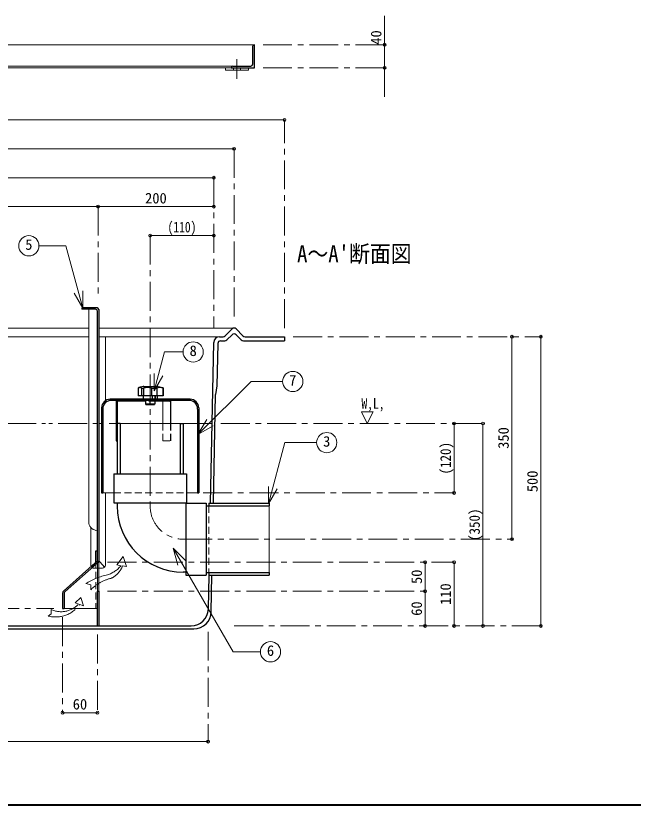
# Model space of a CAD drawing. Units: millimetres at full size, sheet at 1:10. Extents: x -2096 to 1954, y -1403 to 1407.
# Drawn here: x -1178 to -112, y -1403 to -38 of the extents above; entities that cross this region are included whole.
import ezdxf
from ezdxf.enums import TextEntityAlignment as Align

# ---------------------------------------------------------------- set-up
doc = ezdxf.new("R2010")
doc.units = ezdxf.units.MM
doc.header["$LTSCALE"] = 10
doc.header["$PDMODE"] = 32
doc.header["$PDSIZE"] = 5
for name, pattern in [('CHAIN1', [8, 5, -1, 1, -1]), ('DASHED1', [1.8, 1.2, -0.6]), ('DOUBLE_CHAIN1', [8.8, 5, -1, 0.6, -0.6, 0.6, -1])]:
    doc.linetypes.add(name, pattern=pattern)
doc.layers.add('0-0_ﾚｲﾔ1', color=4, linetype='Continuous', lineweight=9)
doc.styles.add('ＭＳ ゴシック', font='')
doc.styles.get('ＭＳ ゴシック').set_extended_font_data('MS Gothic')

msp = doc.modelspace()

# ---------------------------------------------------------------- linework, layer by layer
at = {"layer": '0-0_ﾚｲﾔ1'}
for p, q in [((-541.01, -38.12), (-541.01, -178.12)), ((-816.01, -132.12), (-816.01, -128.12)), ((-816.01, -132.12), (-776.01, -132.12)), ((-776.01, -132.12), (-776.01, -128.12)), ((-1758.01, -218.12), (-714.01, -218.12)), ((-801.01, -268.12), (-1671.01, -268.12)), ((-1636.01, -318.12), (-836.01, -318.12)), ((-1036.01, -368.12), (-1436.01, -368.12)), ((-836.01, -368.12), (-1036.01, -368.12)), ((-946.01, -418.12), (-836.01, -418.12)), ((-1419.51, -578.12), (-1052.26, -578.12)), ((-1034.76, -578.12), (-801.01, -578.12)), ((-1419.51, -593.12), (-1052.26, -593.12)), ((-1034.76, -593.12), (-826.21, -593.12)), ((-1023.42, -593.12), (-1023.42, -703.7)), ((-321.01, -943.12), (-321.01, -593.12)), ((-271.01, -1093.12), (-271.01, -593.12)), ((-912.02, -704.62), (-935.39, -704.62)), ((-924.01, -705.62), (-924.01, -743.12)), ((-911.02, -705.62), (-911.02, -743.12)), ((-910.27, -704.62), (-910.27, -743.12)), ((-421.01, -863.12), (-421.01, -743.12)), ((-371.01, -1093.12), (-371.01, -743.12)), ((-1028.01, -863.12), (-1008.51, -863.12)), ((-1023.42, -863.12), (-1023.42, -988.12)), ((-864.01, -863.12), (-883.51, -863.12)), ((-1048.6, -922.94), (-1048.6, -988.12)), ((-1028.42, -993.12), (-1034.76, -993.12)), ((-1024.89, -991.66), (-1032.17, -982.92)), ((-471.01, -1033.12), (-471.01, -983.12)), ((-421.01, -983.12), (-421.01, -1093.12)), ((-471.01, -1093.12), (-471.01, -1033.12)), ((-1037.26, -1243.12), (-1097.26, -1243.12)), ((-1626.01, -1293.12), (-846.01, -1293.12))]:
    msp.add_line(p, q, dxfattribs=at)
at = {"layer": '0-0_ﾚｲﾔ1', "color": 7, "lineweight": 18}
for p, q in [((-766.01, -88.12), (-1706.01, -88.12)), ((-1669.01, -125.12), (-803.01, -125.12)), ((-1666.01, -128.12), (-806.01, -128.12)), ((-1138.12, -435.8), (-1091.57, -435.8)), ((-1062.6, -543.91), (-1091.57, -435.8)), ((-1062.6, -543.91), (-1077.6, -517.93)), ((-1062.6, -543.91), (-1062.6, -513.91)), ((-1052.26, -913.12), (-1052.26, -545.62)), ((-939.2, -686.65), (-921.18, -619.41)), ((-889.19, -619.41), (-921.18, -619.41)), ((-939.2, -686.65), (-939.2, -656.65)), ((-939.2, -686.65), (-924.2, -660.67)), ((-935.39, -704.62), (-937.76, -704.62)), ((-935.39, -703.12), (-935.39, -704.62)), ((-581.01, -723.12), (-561.01, -723.12)), ((-571.01, -743.12), (-581.01, -723.12)), ((-571.01, -743.12), (-561.01, -723.12)), ((-863.4, -762.04), (-848.4, -736.06)), ((-894.01, -743.12), (-998.01, -743.12)), ((-863.4, -762.04), (-837.42, -747.04)), ((-741.43, -881.96), (-741.43, -851.96)), ((-741.43, -881.96), (-726.43, -855.98)), ((-740.51, -885.62), (-740.51, -1000.62)), ((-906.02, -958.86), (-884.8, -980.07)), ((-906.02, -958.86), (-898.25, -987.84)), ((-906.02, -958.86), (-802.69, -1137.83)), ((-1037.26, -1033.12), (-1037.26, -983.12)), ((-1034.76, -983.12), (-1034.76, -1033.12)), ((-1094.76, -1063.12), (-1037.26, -1063.12)), ((-755.59, -1137.83), (-802.69, -1137.83))]:
    msp.add_line(p, q, dxfattribs=at)
at = {"layer": '0-0_ﾚｲﾔ1', "color": 5, "lineweight": 25}
for p, q in [((-769.01, -91.12), (-769.01, -122.12)), ((-766.01, -128.12), (-766.01, -88.12)), ((-806.01, -128.12), (-766.01, -128.12)), ((-803.01, -125.12), (-772.01, -125.12)), ((-1064.01, -543.12), (-1064.01, -545.62)), ((-1037.76, -543.12), (-1064.01, -543.12)), ((-1040.26, -545.62), (-1064.01, -545.62)), ((-1037.26, -983.12), (-1037.26, -548.62)), ((-1034.76, -546.12), (-1034.76, -983.12)), ((-816.33, -591.62), (-804.59, -579.62)), ((-785.69, -591.62), (-797.44, -579.62)), ((-826.21, -593.12), (-819.9, -593.12)), ((-824.25, -600.12), (-816.96, -600.12)), ((-813.39, -598.62), (-804.59, -589.63)), ((-788.64, -598.62), (-797.44, -589.63)), ((-785.06, -600.12), (-714.01, -600.12)), ((-782.12, -593.12), (-714.01, -593.12)), ((-714.01, -593.12), (-714.01, -600.12)), ((-841.76, -880.62), (-836.21, -602.92)), ((-966.63, -681.93), (-966.63, -695.12)), ((-957.94, -679.21), (-965.85, -680.95)), ((-960.94, -681.93), (-960.94, -695.12)), ((-957.08, -679.12), (-933.07, -679.12)), ((-943.83, -681.93), (-943.83, -695.12)), ((-932.21, -679.21), (-924.3, -680.95)), ((-924.04, -681.93), (-924.04, -695.12)), ((-923.51, -695.12), (-966.63, -695.12)), ((-958.01, -695.12), (-958.01, -701.12)), ((-942.8, -695.12), (-942.8, -701.12)), ((-938.12, -695.12), (-938.12, -701.12)), ((-937.6, -695.12), (-937.6, -701.12)), ((-934.01, -695.12), (-934.01, -701.12)), ((-836.76, -880.62), (-833.01, -693.12)), ((-877.01, -701.12), (-1015.01, -701.12)), ((-879.01, -703.12), (-1013.01, -703.12)), ((-1004.51, -704.62), (-1004.51, -773.12)), ((-1003.01, -705.62), (-1003.01, -830.12)), ((-954.26, -704.62), (-1002.01, -704.62)), ((-954.26, -703.12), (-954.26, -709.12)), ((-954.26, -709.12), (-937.76, -709.12)), ((-946.01, -709.12), (-946.01, -704.62)), ((-937.76, -709.12), (-938.76, -710.12)), ((-937.76, -703.12), (-937.76, -709.12)), ((-1030.01, -716.12), (-1030.01, -863.12)), ((-1028.01, -718.12), (-1028.01, -863.12)), ((-864.01, -718.12), (-864.01, -863.12)), ((-862.01, -716.12), (-862.01, -863.12)), ((-998.01, -743.12), (-1003.01, -743.12)), ((-998.01, -743.12), (-998.01, -830.12)), ((-894.01, -743.12), (-889.01, -743.12)), ((-894.01, -743.12), (-894.01, -830.12)), ((-889.01, -743.12), (-889.01, -830.12)), ((-1004.51, -773.12), (-1003.01, -773.12)), ((-1008.51, -830.12), (-1008.51, -880.12)), ((-1008.51, -830.12), (-883.51, -830.12)), ((-883.51, -830.12), (-883.51, -880.12)), ((-1030.01, -863.12), (-1028.01, -863.12)), ((-864.01, -863.12), (-862.01, -863.12)), ((-1008.51, -880.12), (-883.51, -880.12)), ((-1003.01, -880.12), (-1003.01, -886.12)), ((-884.51, -880.62), (-884.51, -1005.62)), ((-849.51, -885.62), (-740.51, -885.62)), ((-844.51, -880.62), (-740.51, -880.62)), ((-844.51, -880.62), (-844.51, -885.62)), ((-740.51, -880.62), (-740.51, -885.62)), ((-1039.76, -963.12), (-1037.26, -963.12)), ((-1039.76, -981.56), (-1039.76, -963.12)), ((-1095.59, -1032.75), (-1040.76, -983.79)), ((-1093.09, -1033.87), (-1038.26, -984.91)), ((-1037.26, -983.12), (-1034.76, -983.12)), ((-884.51, -1000.12), (-889.01, -1000.12)), ((-884.51, -1005.62), (-849.51, -1005.62)), ((-849.51, -1000.62), (-740.51, -1000.62)), ((-845.42, -1063.72), (-844.26, -1005.52)), ((-844.51, -1000.62), (-844.51, -1005.62)), ((-844.51, -1005.62), (-740.51, -1005.62)), ((-840.52, -1068.72), (-839.26, -1005.62)), ((-740.51, -1000.62), (-740.51, -1005.62)), ((-1097.26, -1036.48), (-1097.26, -1063.12)), ((-1037.26, -1033.12), (-1034.76, -1033.12)), ((-1037.26, -1093.12), (-1037.26, -1033.12)), ((-1034.76, -1033.12), (-1034.76, -1093.12)), ((-1094.76, -1037.6), (-1094.76, -1063.12)), ((-1097.26, -1063.12), (-1094.76, -1063.12)), ((-1601.51, -1098.12), (-870.52, -1098.12)), ((-1596.61, -1093.12), (-875.42, -1093.12))]:
    msp.add_line(p, q, dxfattribs=at)
at = {"layer": '0-0_ﾚｲﾔ1', "linetype": 'CHAIN1'}
for p, q in [((-541.01, -88.12), (-751.01, -88.12)), ((-796.01, -147.12), (-796.01, -113.12)), ((-541.01, -128.12), (-751.01, -128.12)), ((-714.01, -578.12), (-714.01, -218.12)), ((-801.01, -268.12), (-801.01, -563.12)), ((-836.01, -318.12), (-836.01, -578.12)), ((-1036.01, -368.12), (-1036.01, -528.12)), ((-946.01, -418.12), (-946.01, -886.12)), ((-699.01, -593.12), (-271.01, -593.12)), ((-824.01, -743.12), (-371.01, -743.12)), ((-854.51, -863.12), (-421.01, -863.12)), ((-889.01, -943.12), (-321.01, -943.12)), ((-1019.76, -983.12), (-421.01, -983.12)), ((-1019.76, -1033.12), (-471.01, -1033.12)), ((-1222.51, -1063.12), (-1112.26, -1063.12)), ((-1097.26, -1078.12), (-1097.26, -1243.12)), ((-846.01, -1103.12), (-846.01, -1293.12)), ((-801.01, -1093.12), (-271.01, -1093.12)), ((-1037.26, -1108.12), (-1037.26, -1243.12))]:
    msp.add_line(p, q, dxfattribs=at)
at = {"layer": '0-0_ﾚｲﾔ1', "linetype": 'DASHED1'}
for p, q in [((-802.01, -132.12), (-802.01, -128.12)), ((-790.01, -132.12), (-790.01, -128.12)), ((-948.38, -703.12), (-948.38, -704.62)), ((-937.76, -704.62), (-948.38, -704.62)), ((-924.01, -743.12), (-924.01, -773.12)), ((-911.02, -743.12), (-911.02, -773.12)), ((-910.27, -743.12), (-910.27, -773.12)), ((-924.01, -773.12), (-910.27, -773.12)), ((-1008.51, -863.12), (-883.51, -863.12)), ((-844.51, -885.62), (-844.51, -1000.62)), ((-1039.76, -981.56), (-1039.76, -1063.12)), ((-1047.14, -991.66), (-1039.85, -982.92)), ((-1043.6, -993.12), (-1034.76, -993.12))]:
    msp.add_line(p, q, dxfattribs=at)
at = {"layer": '0-0_ﾚｲﾔ1', "linetype": 'DOUBLE_CHAIN1'}
for p, q in [((-1633.01, -743.12), (-1003.01, -743.12)), ((-889.01, -743.12), (-839.01, -743.12)), ((-1003.86, -987.28), (-992.39, -973.16)), ((-986.8, -990.22), (-992.39, -973.16)), ((-996.37, -988.94), (-1003.86, -987.28)), ((-993.64, -988.94), (-986.8, -990.22)), ((-1057.33, -1019.94), (-1048.57, -1022.28)), ((-1048.53, -1030.45), (-1048.57, -1022.28)), ((-1075.77, -1053.45), (-1065.63, -1044.19)), ((-1061.07, -1058.45), (-1065.63, -1044.19)), ((-1069.51, -1055.26), (-1075.77, -1053.45)), ((-1067.63, -1056.11), (-1061.07, -1058.45)), ((-1122.19, -1076.06), (-1116.8, -1072.2)), ((-1117.24, -1064.8), (-1116.8, -1072.2))]:
    msp.add_line(p, q, dxfattribs=at)
at = {"layer": '0-0_ﾚｲﾔ1', "color": 1, "lineweight": 40}
msp.add_line((1953.99, -1403.12), (-2096.01, -1403.12), dxfattribs=at)
at = {"layer": '0-0_ﾚｲﾔ1', "color": 5, "lineweight": 25}
for points in [[(-829.25, -605.02), (-830.71, -678.12), (-833.01, -693.12)], [(-960.94, -681.93), (-957.51, -681.93), (-957.51, -695.12)], [(-943.83, -681.93), (-934.62, -681.93), (-934.62, -695.12)], [(-924.04, -681.93), (-923.51, -681.93), (-923.51, -695.12)], [(-954.26, -709.12), (-953.26, -710.12), (-938.76, -710.12)], [(-884.51, -880.62), (-849.51, -880.62), (-849.51, -1005.62)]]:
    msp.add_lwpolyline(points, dxfattribs=at)
at = {"layer": '0-0_ﾚｲﾔ1', "color": 7, "lineweight": 18}
for points in [[(-863.4, -762.04), (-771.79, -670.44), (-717.19, -670.44)], [(-741.43, -881.96), (-713.08, -776.16), (-658.46, -776.16)]]:
    msp.add_lwpolyline(points, dxfattribs=at)
for centre in [(-1155.62, -435.8), (-871.69, -619.41), (-699.69, -670.44), (-640.96, -776.16), (-738.09, -1137.83)]:
    msp.add_circle(centre, 17.5, dxfattribs=at)
at = {"layer": '0-0_ﾚｲﾔ1', "color": 5, "lineweight": 25}
for centre, radius, start, end in [((-766.01, -91.12), 3, 90, 180), ((-772.01, -122.12), 3, 270, 0), ((-803.01, -128.12), 3, 90, 180), ((-1040.26, -548.62), 3, 0, 90), ((-1037.76, -546.12), 3, 0, 90), ((-801.01, -583.12), 5, 44.3947, 135.6053), ((-826.21, -603.12), 10, 90, 178.85424), ((-824.25, -605.12), 5, 90, 178.85424), ((-819.9, -588.12), 5, 270, 315.6053), ((-816.96, -595.12), 5, 270, 315.6053), ((-801.01, -593.13), 5, 44.3947, 135.6053), ((-785.06, -595.12), 5, 224.3947, 270), ((-782.12, -588.12), 5, 224.3947, 270), ((-965.63, -681.93), 1, 102.36697, 180), ((-963.79, -686.55), 5.43, 58.41904, 121.58096), ((-957.08, -683.12), 4, 90, 102.36697), ((-950.67, -710.63), 29.51, 76.59069, 103.40931), ((-929.33, -698.92), 17.8, 72.70582, 107.29418), ((-933.07, -683.12), 4, 77.63303, 90), ((-924.51, -681.93), 1, 0, 77.63303), ((-1015.01, -716.12), 15, 90, 180), ((-1013.01, -718.12), 15, 90, 180), ((-1003.01, -704.62), 1.5, 90, 180), ((-1002.01, -705.62), 1, 90, 180), ((-950.14, -698.15), 11.72, 249.39031, 290.60969), ((-941.89, -698.15), 11.72, 249.39031, 290.60969), ((-879.01, -718.12), 15, 0, 90), ((-877.01, -716.12), 15, 0, 90), ((-889.01, -886.12), 114, 180, 270), ((-1042.76, -981.56), 3, 311.7603, 0), ((-1040.26, -982.68), 3, 311.7603, 0), ((-1092.26, -1036.48), 5, 131.7603, 180), ((-1089.76, -1037.6), 5, 131.7603, 180), ((-875.42, -1063.12), 30, 270, 358.85424), ((-870.52, -1068.12), 30, 270, 358.85424)]:
    msp.add_arc(centre, radius, start, end, dxfattribs=at)
at = {"layer": '0-0_ﾚｲﾔ1'}
for centre, radius, start, end in [((-925.01, -705.62), 1, 0, 90), ((-912.02, -705.62), 1, 0, 90), ((-911.77, -704.62), 1.5, 0, 90), ((-1036.01, -986.12), 5, 39.81617, 72.5424), ((-1043.6, -988.12), 5, 180, 206.23181), ((-1028.42, -988.12), 5, 270, 0)]:
    msp.add_arc(centre, radius, start, end, dxfattribs=at)
at = {"layer": '0-0_ﾚｲﾔ1', "linetype": 'CHAIN1'}
msp.add_arc((-889.01, -886.12), 57, 180, 270, dxfattribs=at)
at = {"layer": '0-0_ﾚｲﾔ1', "color": 7, "lineweight": 18}
for centre, radius, start, end in [((-1037.26, -913.12), 15, 180, 260.40593), ((-1040.26, -930.87), 3, 0, 80.40593)]:
    msp.add_arc(centre, radius, start, end, dxfattribs=at)
at = {"layer": '0-0_ﾚｲﾔ1', "linetype": 'DASHED1'}
for centre, start, end in [((-1036.01, -986.12), 72.5424, 140.18383), ((-1043.6, -988.12), 206.23181, 270)]:
    msp.add_arc(centre, 5, start, end, dxfattribs=at)
at = {"layer": '0-0_ﾚｲﾔ1', "linetype": 'DOUBLE_CHAIN1'}
for centre, radius, start, end in [((-1034.28, -957.95), 48.96, 287.40358, 320.7341), ((-1029.62, -976.34), 38.12, 295.94062, 340.69413), ((-993.54, -1123.25), 121.42, 102.40974, 121.69408), ((-996.12, -1082.65), 73.97, 103.1461, 135.11885), ((-1109.45, -1026.32), 51.34, 255.63597, 324.53138), ((-1100.04, -1026.71), 41.8, 245.69677, 316.9231)]:
    msp.add_arc(centre, radius, start, end, dxfattribs=at)
at = {"layer": '0-0_ﾚｲﾔ1', "color": 1}
for p in [(-541.01, -88.12), (-541.01, -128.12), (-714.01, -218.12), (-801.01, -268.12), (-836.01, -318.12), (-1036.01, -368.12), (-836.01, -368.12), (-946.01, -418.12), (-836.01, -418.12), (-321.01, -593.12), (-271.01, -593.12), (-421.01, -743.12), (-371.01, -743.12), (-421.01, -863.12), (-321.01, -943.12), (-471.01, -983.12), (-421.01, -983.12), (-471.01, -1033.12), (-471.01, -1093.12), (-421.01, -1093.12), (-371.01, -1093.12), (-271.01, -1093.12), (-1097.26, -1243.12), (-1037.26, -1243.12), (-846.01, -1293.12)]:
    msp.add_point(p, dxfattribs=at)

# ---------------------------------------------------------------- texts
at = {"layer": '0-0_ﾚｲﾔ1', "color": 7, "style": 'ＭＳ ゴシック'}
for s, p in [('40', (-541.01, -88.12)), ('350', (-321.01, -786.87)), ('500', (-271.01, -861.87)), ('50', (-471.01, -1020.62)), ('110', (-421.01, -1056.87)), ('60', (-471.01, -1075.62))]:
    msp.add_text(s, height=18.33, rotation=90, dxfattribs=at).set_placement(p, align=Align.BOTTOM_LEFT)
for s, p in [('200', (-954.76, -368.12)), ('5', (-1161.87, -448.3)), ('8', (-877.94, -631.91)), ('7', (-705.94, -682.94)), ('3', (-647.21, -788.66)), ('6', (-744.34, -1150.33)), ('60', (-1079.76, -1243.12))]:
    msp.add_text(s, height=18.33, dxfattribs=at).set_placement(p, align=Align.BOTTOM_LEFT)
for s, height, width, p in [('(110)', 18.33, 0.8, (-916.01, -418.12)), ("A～A'断面図", 29.33, 0.9, (-692.26, -473.12)), ('W,L,', 18.33, 0.8, (-581.01, -723.12))]:
    msp.add_text(s, height=height, dxfattribs=dict(at, width=width)).set_placement(p, align=Align.BOTTOM_LEFT)
at = {"layer": '0-0_ﾚｲﾔ1', "color": 7, "style": 'ＭＳ ゴシック', "width": 0.9}
for s, p in [('(120)', (-421.01, -831.25)), ('(350)', (-371.01, -946.25))]:
    msp.add_text(s, height=18.33, rotation=90, dxfattribs=at).set_placement(p, align=Align.BOTTOM_LEFT)

doc.saveas('drawing.dxf')
